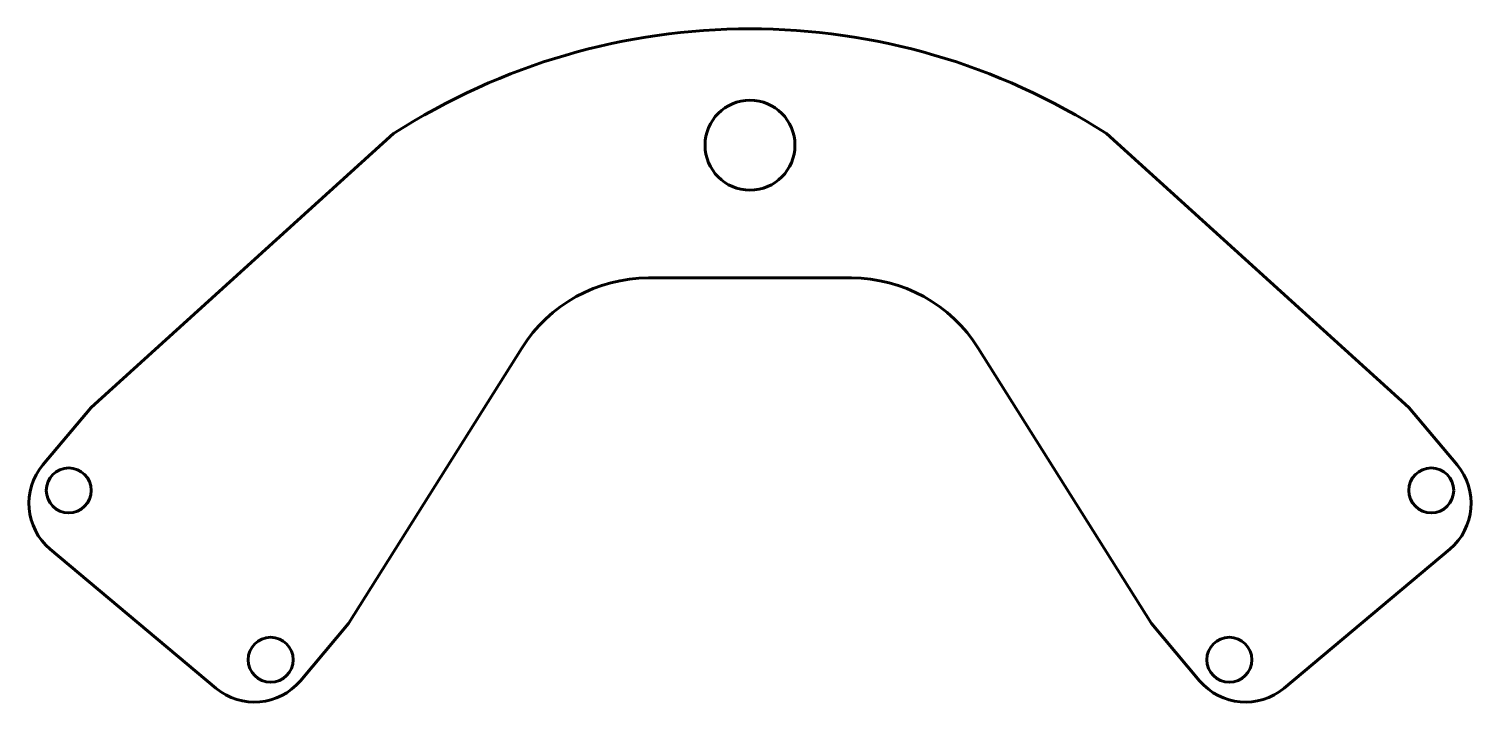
# Model space of a CAD drawing. Header units: millimetres. Extents: x -48.1 to 48.1, y -37.2 to 7.8.
import ezdxf

# ---------------------------------------------------------------- set-up
doc = ezdxf.new("R2010")
doc.units = ezdxf.units.MM
doc.linetypes.add('K5LT_BASIC', pattern=[0])

msp = doc.modelspace()

# ---------------------------------------------------------------- linework, layer by layer
at = {"color": 150, "linetype": 'K5LT_BASIC', "lineweight": 60, "true_color": 0x0080ff}
for p, q in [((-43.994, -17.519), (-23.789, 0.773)), ((23.789, 0.773), (43.994, -17.519)), ((6.773, -8.869), (-6.773, -8.869)), ((-15.239, -13.547), (-26.804, -31.943)), ((26.804, -31.943), (15.239, -13.547)), ((-47.208, -21.349), (-43.994, -17.519)), ((43.994, -17.519), (47.208, -21.349)), ((-35.653, -36.267), (-46.715, -26.985)), ((46.715, -26.985), (35.653, -36.267)), ((-26.804, -31.943), (-30.018, -35.774)), ((30.018, -35.774), (26.804, -31.943))]:
    msp.add_line(p, q, dxfattribs=at)
for centre, radius in [((0, 0), 3), ((-45.482, -23.058), 1.5), ((45.482, -23.058), 1.5), ((-32, -34.371), 1.5), ((32, -34.371), 1.5)]:
    msp.add_circle(centre, radius, dxfattribs=at)
for centre, radius, start, end in [((0, -36.149), 43.922, 57.20632, 122.79368), ((-6.773, -18.869), 10, 90, 147.8447), ((6.773, -18.869), 10, 32.1553, 90), ((-44.144, -23.921), 4, 140, 230), ((44.144, -23.921), 4, 310, 40), ((-33.082, -33.202), 4, 230, 320), ((33.082, -33.202), 4, 220, 310)]:
    msp.add_arc(centre, radius, start, end, dxfattribs=at)

doc.saveas('drawing.dxf')
